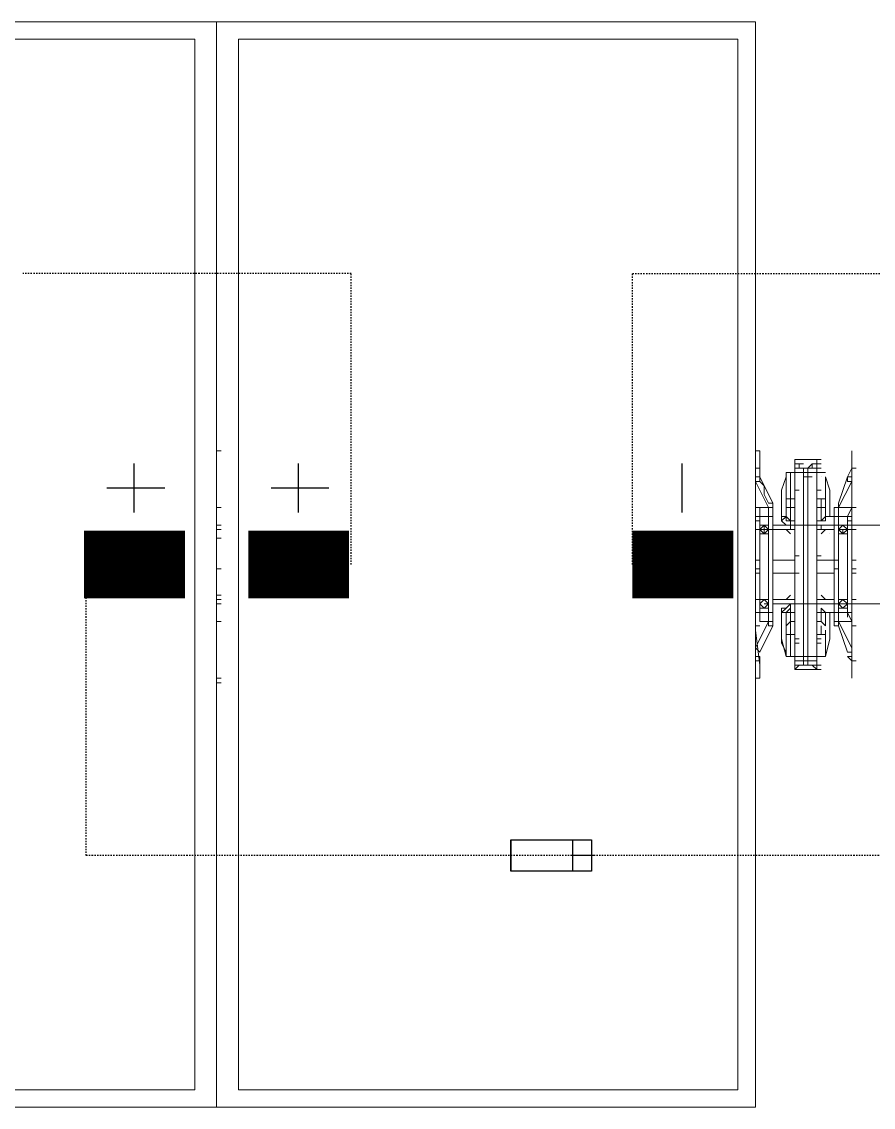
# Model space of a CAD drawing. Header units: feet. Extents: x -9903 to 12307, y -41 to 4121.
# Drawn here: x 5052.9 to 5115.9, y 1367 to 1447.3 of the extents above; entities that cross this region are included whole.
import ezdxf

# ---------------------------------------------------------------- set-up
doc = ezdxf.new("R2010")
doc.units = ezdxf.units.FT
doc.header["$MEASUREMENT"] = 0
doc.linetypes.add('HIDDEN', pattern=[0.375, 0.25, -0.125])
for name, color, linetype in [('E-HARN-COMP', 8, 'Continuous'), ('E-TRNK-CABL-NEG', 6, 'HIDDEN'), ('E-TRUNK-CABLE-POS', 6, 'HIDDEN'), ('Polarity-Text', 7, 'Continuous')]:
    doc.layers.add(name, color=color, linetype=linetype)

# ---------------------------------------------------------------- blocks, each defined once
blk = doc.blocks.new('A$C47dfd34d')
at = {"lineweight": 5}
for points in [[(4.0715, 0.41332), (2.21824, 0.41332)], [(4.0765, 0.21999), (4.0765, 0.21832), (4.0765, 0.21999), (4.07483, 0.21832), (4.07483, 0.21999), (4.07483, 0.21832), (4.0765, 0.21999), (4.0765, 0.22166), (4.07483, 0.22166), (4.0765, 0.22166), (4.0765, 0.21999), (4.07483, 0.21999), (4.0765, 0.21999), (4.07483, 0.21999), (4.0765, 0.21999), (4.07483, 0.21999), (4.0765, 0.21999), (4.07483, 0.21999), (4.0765, 0.21999), (4.07483, 0.21999), (4.0765, 0.21999), (4.07483, 0.21999), (4.0765, 0.21999), (4.07483, 0.21999), (4.0765, 0.21999), (4.07483, 0.21999), (4.0765, 0.21999), (4.07483, 0.21999), (4.0765, 0.21999), (4.07483, 0.21999), (4.0765, 0.21999), (4.0765, 0.22166), (4.07483, 0.22166), (4.07317, 0.22166), (4.07317, 0.21999), (4.07317, 0.22166), (4.07483, 0.22166), (4.0765, 0.22166), (4.0765, 0.21999), (4.07483, 0.21999), (4.07317, 0.21999), (4.07317, 0.22166), (4.07483, 0.22166), (4.07317, 0.22166), (4.07317, 0.21999), (4.07483, 0.21999), (4.07483, 0.21832), (4.0765, 0.21999), (4.0765, 0.22166), (4.0765, 0.22499), (4.07817, 0.22499), (4.07817, 0.18833), (4.0765, 0.18833), (4.07817, 0.18833), (4.07817, 0.18333), (4.0765, 0.18333), (4.0765, 0.18499), (4.07317, 0.18499), (4.07317, 0.18666), (4.07317, 0.18833), (4.0715, 0.18833), (4.0715, 0.18666), (4.0715, 0.18833), (4.07317, 0.18833), (4.0715, 0.18833), (4.0715, 0.22332), (4.0715, 0.22499), (4.0715, 0.22332), (4.07317, 0.22332), (4.07317, 0.22166), (4.07317, 0.22332), (4.07317, 0.22499), (4.0715, 0.22499), (4.0715, 0.22666), (4.0715, 0.22499), (4.07317, 0.22499), (4.07317, 0.22832), (4.0765, 0.22832), (4.07817, 0.22832), (4.07817, 0.22999), (4.07317, 0.23999), (4.07317, 0.24332), (4.07317, 0.24999), (4.0715, 0.24999), (4.07317, 0.24999), (4.07317, 0.24332), (4.07317, 0.24999), (4.0715, 0.24999), (4.07317, 0.24999), (4.07317, 0.24332), (4.07317, 0.23999), (4.0715, 0.23999), (4.07317, 0.23999), (4.07317, 0.23832), (4.0715, 0.23832), (4.0765, 0.22832), (4.0765, 0.22666), (4.0765, 0.22499), (4.07317, 0.22499), (4.07317, 0.22332), (4.07317, 0.22166), (4.07317, 0.22332), (4.0715, 0.22332)], [(4.10817, 0.24999), (4.10817, 0.24332), (4.10983, 0.24332), (4.10817, 0.24332), (4.1065, 0.23999), (4.10317, 0.22999), (4.10317, 0.22832), (4.10317, 0.22666), (4.10317, 0.22499), (4.1065, 0.22499), (4.10817, 0.22832), (4.10317, 0.22832), (4.10317, 0.22999), (4.1065, 0.23999), (4.1065, 0.23832), (4.10817, 0.23832), (4.10317, 0.22832), (4.10317, 0.22499), (4.1065, 0.22499), (4.10817, 0.22832), (4.10317, 0.22832), (4.10817, 0.23832), (4.1065, 0.23832), (4.1065, 0.23999), (4.10817, 0.23999), (4.1065, 0.23999), (4.10817, 0.24332), (4.10817, 0.24999), (4.10817, 0.16333)], [(3.86651, 0.23499), (3.86651, 0.24666), (3.86651, 0.24332)], [(4.07817, 0.21999), (4.0865, 0.21999), (4.07817, 0.21999), (4.0865, 0.21999), (4.08483, 0.21999), (4.08483, 0.22166), (4.0865, 0.22166), (4.0865, 0.19166), (4.08983, 0.19166), (4.08983, 0.22166), (4.08983, 0.23999), (4.08983, 0.24332), (4.08817, 0.24332), (4.08817, 0.24499), (4.0865, 0.24499), (4.0865, 0.24666), (4.08817, 0.24666), (4.09483, 0.24666), (4.09483, 0.24499), (4.09483, 0.24666), (4.09483, 0.24499), (4.09317, 0.24499), (4.09317, 0.24332), (4.0915, 0.24332), (4.09317, 0.24332)], [(4.08483, 0.22499), (4.08483, 0.22332), (4.0865, 0.22332), (4.08483, 0.22332), (4.08483, 0.22166), (4.08317, 0.22166), (4.0815, 0.22332), (4.0815, 0.22499), (4.0815, 0.22666), (4.0815, 0.22832), (4.0815, 0.23499), (4.08317, 0.23999), (4.08317, 0.23832), (4.08317, 0.23666), (4.08317, 0.23166), (4.08317, 0.23999), (4.0815, 0.23499), (4.0815, 0.22499), (4.0815, 0.22666), (4.0815, 0.22499), (4.0815, 0.23499), (4.08317, 0.23999), (4.08317, 0.23166), (4.08317, 0.22999), (4.08317, 0.22832), (4.08483, 0.22832), (4.08483, 0.23166), (4.0865, 0.23166), (4.08483, 0.23166), (4.08317, 0.23166), (4.08317, 0.23999), (4.08317, 0.24166), (4.08483, 0.24166), (4.08483, 0.22832), (4.0865, 0.22832), (4.08483, 0.22832), (4.08483, 0.22332), (4.08317, 0.22332), (4.08317, 0.22999), (4.08317, 0.22832), (4.08483, 0.22832), (4.08483, 0.23166), (4.08483, 0.24166), (4.0865, 0.24166), (4.0865, 0.24332), (4.08817, 0.24332), (4.0865, 0.24332), (4.0865, 0.24499), (4.0865, 0.24666), (4.08817, 0.24666), (4.0865, 0.24666), (4.08817, 0.24666), (4.0865, 0.24666), (4.0865, 0.24499), (4.0865, 0.24666), (4.0865, 0.24499), (4.0865, 0.24332), (4.0865, 0.23499), (4.0865, 0.21166), (4.0865, 0.20832), (4.0865, 0.20999), (4.0865, 0.20832), (4.0865, 0.20999), (4.0865, 0.20832), (4.0865, 0.20999), (4.08817, 0.20999), (4.0865, 0.20999), (4.08817, 0.20999), (4.0865, 0.20999), (4.0865, 0.21166), (4.0865, 0.20999), (4.08817, 0.20999), (4.0865, 0.20999), (4.0865, 0.21166), (4.0865, 0.20999), (4.0865, 0.21166), (4.0865, 0.20999), (4.0865, 0.20832), (4.0865, 0.21166), (4.0865, 0.23499), (4.0865, 0.24332), (4.0865, 0.23499)], [(4.08317, 0.24166), (4.08483, 0.24166), (4.08317, 0.24166), (4.08483, 0.24166), (4.0865, 0.24166), (4.08983, 0.24166), (4.0915, 0.24166), (4.0915, 0.24332), (4.09317, 0.24499), (4.09483, 0.24499), (4.09483, 0.24666), (4.08817, 0.24666), (4.0865, 0.24666), (4.0865, 0.24499), (4.0865, 0.23499), (4.08817, 0.23499), (4.0865, 0.23499), (4.08817, 0.23499), (4.0865, 0.23499), (4.08817, 0.23499)], [(4.08483, 0.19166), (4.0865, 0.19166), (4.08483, 0.19166), (4.0865, 0.19166), (4.08483, 0.19166), (4.0865, 0.19166), (4.0865, 0.22166), (4.08983, 0.22166), (4.08983, 0.19166), (4.0865, 0.19166), (4.08483, 0.19166), (4.0865, 0.19166), (4.08483, 0.19166), (4.0865, 0.19166), (4.0865, 0.22166), (4.08983, 0.22166), (4.08983, 0.23999), (4.0915, 0.23999), (4.09317, 0.23999), (4.0915, 0.23999), (4.08983, 0.23999), (4.0915, 0.23999), (4.09317, 0.23999), (4.0915, 0.23999), (4.08983, 0.23999), (4.08983, 0.24332), (4.08817, 0.24332), (4.08817, 0.24499), (4.0865, 0.24499), (4.0865, 0.24666), (4.08817, 0.24666), (4.09483, 0.24666), (4.09483, 0.24499), (4.0965, 0.24499), (4.09483, 0.24499), (4.09483, 0.24666), (4.0965, 0.24666)], [(4.0915, 0.24332), (4.08983, 0.24332), (4.0915, 0.24332), (4.08983, 0.24332), (4.08817, 0.24332), (4.08983, 0.24332), (4.0915, 0.24332), (4.08983, 0.24332), (4.08817, 0.24332), (4.08983, 0.24332), (4.08817, 0.24332), (4.08817, 0.24499), (4.0865, 0.24499), (4.0865, 0.24666), (4.0865, 0.24499), (4.08817, 0.24499), (4.08817, 0.24332), (4.08983, 0.24332), (4.08983, 0.24166), (4.0865, 0.24166), (4.0865, 0.22166), (4.08483, 0.22166), (4.0865, 0.22166), (4.08483, 0.22166), (4.0865, 0.22166)], [(4.08983, 0.24499), (4.08817, 0.24499), (4.0865, 0.24499), (4.08817, 0.24499), (4.08817, 0.24332), (4.08817, 0.24499), (4.0865, 0.24499), (4.0865, 0.24666), (4.09317, 0.24666)], [(4.0865, 0.24666), (4.0865, 0.24499), (4.0865, 0.24666)], [(4.0865, 0.24666), (4.0865, 0.24499), (4.08817, 0.24499), (4.08983, 0.24499), (4.08817, 0.24499), (4.0865, 0.24499), (4.08817, 0.24499), (4.08817, 0.24332), (4.08983, 0.24332), (4.0915, 0.24332), (4.08983, 0.24332), (4.08817, 0.24332), (4.08983, 0.24332), (4.08817, 0.24332), (4.08983, 0.24332), (4.0915, 0.24332), (4.0915, 0.24166), (4.0915, 0.24332), (4.09317, 0.24499), (4.09483, 0.24499), (4.09483, 0.24666), (4.09483, 0.24499), (4.09483, 0.24332), (4.09483, 0.23499), (4.09483, 0.21166), (4.09483, 0.20832), (4.1015, 0.20832), (4.10317, 0.20832), (4.1015, 0.20832), (4.1015, 0.20499)], [(4.0915, 0.24166), (4.08983, 0.24166), (4.08983, 0.24332), (4.08817, 0.24332), (4.08817, 0.24499), (4.0865, 0.24499), (4.08817, 0.24499), (4.08817, 0.24332), (4.08983, 0.24332), (4.08983, 0.24166), (4.0915, 0.24166), (4.08983, 0.24166), (4.08983, 0.22166), (4.08983, 0.19166), (4.0865, 0.19166), (4.0865, 0.22166)], [(4.0865, 0.24499), (4.0865, 0.24499)], [(4.0865, 0.24499), (4.0865, 0.24499)], [(4.10317, 0.20499), (4.1015, 0.20499), (4.1015, 0.20832), (4.09483, 0.20832), (4.09483, 0.20999), (4.0965, 0.20999), (4.09483, 0.20999), (4.0965, 0.20999), (4.09483, 0.20999), (4.09483, 0.20832), (4.09483, 0.21166), (4.09483, 0.23499), (4.09483, 0.24332), (4.09317, 0.24332), (4.09483, 0.24332), (4.09317, 0.24332), (4.09317, 0.24499), (4.09483, 0.24499), (4.09483, 0.24332), (4.09483, 0.23499), (4.09483, 0.21166), (4.09483, 0.20999), (4.09483, 0.21166), (4.09483, 0.23499), (4.0965, 0.23499), (4.09483, 0.23499), (4.09483, 0.24332), (4.09317, 0.24332), (4.09483, 0.24332), (4.09317, 0.24332), (4.0915, 0.24332), (4.09317, 0.24332), (4.0915, 0.24332), (4.09317, 0.24332), (4.0915, 0.24332), (4.08983, 0.24332), (4.0915, 0.24332), (4.08983, 0.24332), (4.0915, 0.24332), (4.09317, 0.24332), (4.0915, 0.24332), (4.09317, 0.24332), (4.0915, 0.24332), (4.09317, 0.24332), (4.0915, 0.24332), (4.09317, 0.24332), (4.0915, 0.24332), (4.09317, 0.24332), (4.0915, 0.24332), (4.08983, 0.24332), (4.0915, 0.24332), (4.08983, 0.24332), (4.0915, 0.24332), (4.08983, 0.24332), (4.08817, 0.24332), (4.08983, 0.24332), (4.08817, 0.24332), (4.08983, 0.24332), (4.08983, 0.19166), (4.0865, 0.19166), (4.0865, 0.17166), (4.08983, 0.17166), (4.0915, 0.17166), (4.0915, 0.19166), (4.08983, 0.19166), (4.08983, 0.17166), (4.08983, 0.19166), (4.08983, 0.17166), (4.0865, 0.17166), (4.0865, 0.19166), (4.0865, 0.17166), (4.08983, 0.17166), (4.08983, 0.19166), (4.0915, 0.19166), (4.08983, 0.19166)], [(4.0865, 0.24499), (4.0865, 0.24499)], [(4.0865, 0.24499), (4.0865, 0.24499)], [(4.0865, 0.24499), (4.0865, 0.24499)], [(4.0865, 0.24332), (4.0865, 0.24499)], [(4.0865, 0.24499), (4.0865, 0.24499)], [(4.09483, 0.24499), (4.09483, 0.24499)], [(4.09483, 0.24499), (4.09483, 0.24499)], [(4.09483, 0.24499), (4.09483, 0.24499)], [(4.09483, 0.24499), (4.09483, 0.24499)], [(4.0715, 0.24332), (4.07317, 0.24332), (4.0715, 0.24332)], [(4.0715, 0.24332), (4.07317, 0.24332), (4.0715, 0.24332)], [(4.08317, 0.23999), (4.0815, 0.23499), (4.0815, 0.22499), (4.08317, 0.22499), (4.08317, 0.22999), (4.08317, 0.22332), (4.08483, 0.22332), (4.08483, 0.22832), (4.08483, 0.23166), (4.0865, 0.23166), (4.08317, 0.23166), (4.08317, 0.22999), (4.08317, 0.22332), (4.08483, 0.22332), (4.08483, 0.22832), (4.0865, 0.22832), (4.08483, 0.22832), (4.08317, 0.22832), (4.08317, 0.22999), (4.08317, 0.23166), (4.08483, 0.23166), (4.08483, 0.24166), (4.0865, 0.24166), (4.0865, 0.24332), (4.08817, 0.24332), (4.0865, 0.24332), (4.0865, 0.23499), (4.0865, 0.21166), (4.0865, 0.20832), (4.07817, 0.20832), (4.07817, 0.20499), (4.07817, 0.20832), (4.0865, 0.20832), (4.0865, 0.21166), (4.0865, 0.23499), (4.0865, 0.21166), (4.0865, 0.23499), (4.0865, 0.24332), (4.0865, 0.23499), (4.0865, 0.24332), (4.0865, 0.24166), (4.08483, 0.24166), (4.08483, 0.23166), (4.08317, 0.23166), (4.08317, 0.22999), (4.08317, 0.22832), (4.08483, 0.22832), (4.08483, 0.22332), (4.0865, 0.22332), (4.08483, 0.22332), (4.08317, 0.22499), (4.08483, 0.22332), (4.08317, 0.22499), (4.0815, 0.22499), (4.08317, 0.22499), (4.08483, 0.22332), (4.08317, 0.22499), (4.08483, 0.22332), (4.08483, 0.22499), (4.08483, 0.22332), (4.08317, 0.22499), (4.08483, 0.22332), (4.08317, 0.22499), (4.0815, 0.22332), (4.08317, 0.22166), (4.0865, 0.22166), (4.08483, 0.22166), (4.08483, 0.21999), (4.0865, 0.21999), (4.07817, 0.21999), (4.08317, 0.21999), (4.08483, 0.21832), (4.08317, 0.21999), (4.07817, 0.21999), (4.0765, 0.21999), (4.07483, 0.21999), (4.0765, 0.21999), (4.07483, 0.21999), (4.0765, 0.21999), (4.07483, 0.21999), (4.0765, 0.21999), (4.07483, 0.21999), (4.0765, 0.21999), (4.07483, 0.21999), (4.07317, 0.21999), (4.0715, 0.21999), (4.07317, 0.21999), (4.07317, 0.21832), (4.07483, 0.21832), (4.0765, 0.21832), (4.0765, 0.19333), (4.07483, 0.19333), (4.07317, 0.19333), (4.07317, 0.19166), (4.07483, 0.18999), (4.07317, 0.18999), (4.07317, 0.19166), (4.07317, 0.19333), (4.07483, 0.19333), (4.0765, 0.19333), (4.0765, 0.19166), (4.0765, 0.18999), (4.07483, 0.18999), (4.0765, 0.18999), (4.0765, 0.19166), (4.0765, 0.18999), (4.0765, 0.19166), (4.0765, 0.19333), (4.0765, 0.21832), (4.0765, 0.19333), (4.0765, 0.19166), (4.0765, 0.18999), (4.07483, 0.18999), (4.0765, 0.18999), (4.07483, 0.18999), (4.07317, 0.19166), (4.07317, 0.19333), (4.07483, 0.19333), (4.07317, 0.19333), (4.07483, 0.19333), (4.0765, 0.19333), (4.07483, 0.19333), (4.07317, 0.19333), (4.07317, 0.19166), (4.07317, 0.19333), (4.07317, 0.21832), (4.07317, 0.19333), (4.0715, 0.19333), (4.07317, 0.19333), (4.07317, 0.21832), (4.07317, 0.21999), (4.07317, 0.22166), (4.07483, 0.22166), (4.07317, 0.22166), (4.07317, 0.21999), (4.07317, 0.22166), (4.07483, 0.22166), (4.0765, 0.22166), (4.0765, 0.21999), (4.0765, 0.21832), (4.0765, 0.19333), (4.0765, 0.19166), (4.07483, 0.19166), (4.0765, 0.19166), (4.07483, 0.19166), (4.0765, 0.19166), (4.07483, 0.19166), (4.0765, 0.19166), (4.07483, 0.19166), (4.0765, 0.19166), (4.07483, 0.19166), (4.0765, 0.19166), (4.07483, 0.19166), (4.0765, 0.19166), (4.07483, 0.19166), (4.0765, 0.19166), (4.07483, 0.19166), (4.0765, 0.19166), (4.07483, 0.19166), (4.0765, 0.19166), (4.07483, 0.19166), (4.0765, 0.19166), (4.07483, 0.19166), (4.0765, 0.19166), (4.07483, 0.19166), (4.0765, 0.19166), (4.07483, 0.19166), (4.0765, 0.19166), (4.07483, 0.19166), (4.0765, 0.19166), (4.07483, 0.19166), (4.0765, 0.19166), (4.07483, 0.19166), (4.0765, 0.19166), (4.0765, 0.19333), (4.0765, 0.19166), (4.0765, 0.18999), (4.0765, 0.18833), (4.07817, 0.18833), (4.07817, 0.18333), (4.07817, 0.18499), (4.0765, 0.18499), (4.07317, 0.18499), (4.07317, 0.18833), (4.0765, 0.18833), (4.0765, 0.18499), (4.07317, 0.18499), (4.07317, 0.18833), (4.0715, 0.18833), (4.0715, 0.18666), (4.0715, 0.18833), (4.0715, 0.18666), (4.0715, 0.18833), (4.07317, 0.18833), (4.0715, 0.18833), (4.0715, 0.22332)], [(4.0715, 0.24332), (4.07317, 0.24332), (4.0715, 0.24332)], [(4.0715, 0.24332), (4.07317, 0.24332), (4.0715, 0.24332)], [(4.07317, 0.23999), (4.07317, 0.23999)], [(4.07317, 0.23999), (4.07317, 0.23999)], [(4.07317, 0.23999), (4.07317, 0.23999)], [(4.08817, 0.16833), (4.08983, 0.16833), (4.08817, 0.16833), (4.08983, 0.16833), (4.08817, 0.16833), (4.08983, 0.16833), (4.08817, 0.16833), (4.0865, 0.16833), (4.0865, 0.16999), (4.0865, 0.16833), (4.0865, 0.16999), (4.0865, 0.16833), (4.08817, 0.16833), (4.08983, 0.16833), (4.08817, 0.16833), (4.0865, 0.16833), (4.0865, 0.16999), (4.0865, 0.16833), (4.0865, 0.16666), (4.08817, 0.16833), (4.08983, 0.16833), (4.08983, 0.17166), (4.0915, 0.17166), (4.0915, 0.16833), (4.08983, 0.16833), (4.08817, 0.16833), (4.08983, 0.16833), (4.08817, 0.16833), (4.0865, 0.16666), (4.08817, 0.16833), (4.08983, 0.16833), (4.08817, 0.16833), (4.08983, 0.16833), (4.08817, 0.16833), (4.0865, 0.16833), (4.0865, 0.16999), (4.0865, 0.16833), (4.0865, 0.16666), (4.08817, 0.16833), (4.08983, 0.16833), (4.08983, 0.17166), (4.08983, 0.16999), (4.0915, 0.16999), (4.09317, 0.16999), (4.0915, 0.16999), (4.08983, 0.16999), (4.0915, 0.16999), (4.08983, 0.16999), (4.08817, 0.16999), (4.08983, 0.16999), (4.0915, 0.16999), (4.08983, 0.16999), (4.0915, 0.16999), (4.09317, 0.16999), (4.0915, 0.16999), (4.09317, 0.16999), (4.0915, 0.16999), (4.08983, 0.16999), (4.08983, 0.17166), (4.0915, 0.17166), (4.0915, 0.19166), (4.08983, 0.19166), (4.08983, 0.22166), (4.0915, 0.22166), (4.08983, 0.22166), (4.08983, 0.23999), (4.08983, 0.24332), (4.08817, 0.24332), (4.0865, 0.24332), (4.08817, 0.24332), (4.08983, 0.24332), (4.08983, 0.23999), (4.08983, 0.22166), (4.0915, 0.22166), (4.08983, 0.22166)], [(4.0865, 0.24332), (4.0865, 0.22166)], [(4.0865, 0.24332), (4.08817, 0.24332)], [(4.0865, 0.24332), (4.08817, 0.24332)], [(4.08817, 0.24332), (4.08983, 0.24332)], [(4.08817, 0.24332), (4.08983, 0.24332)], [(4.09483, 0.21999), (4.1015, 0.21999), (4.09483, 0.21999), (4.0965, 0.21999), (4.0965, 0.22166), (4.09483, 0.22166), (4.0965, 0.22166), (4.09817, 0.22166), (4.0965, 0.22166), (4.09483, 0.22166), (4.09483, 0.19166), (4.0915, 0.19166), (4.08983, 0.19166), (4.08983, 0.22166), (4.0915, 0.22166), (4.0915, 0.24166), (4.09483, 0.24166), (4.09483, 0.22166), (4.0915, 0.22166), (4.0915, 0.19166), (4.08983, 0.19166), (4.08983, 0.17166), (4.08983, 0.16999), (4.0915, 0.16999), (4.09317, 0.16999), (4.0915, 0.16999), (4.08983, 0.16999), (4.0915, 0.16999), (4.09317, 0.16999), (4.0915, 0.16999), (4.08983, 0.16999), (4.08983, 0.17166), (4.0915, 0.17166), (4.09317, 0.17166), (4.0915, 0.17166), (4.09317, 0.17166), (4.0915, 0.17166)], [(4.09483, 0.24166), (4.09817, 0.24166), (4.09483, 0.24166), (4.09483, 0.24332), (4.0965, 0.24332), (4.09483, 0.24332), (4.0965, 0.24332), (4.09483, 0.24332), (4.0965, 0.24332), (4.09483, 0.24332), (4.09483, 0.24166), (4.09483, 0.23166), (4.09817, 0.23166), (4.09817, 0.23999), (4.09983, 0.23499), (4.09983, 0.22499)], [(4.1015, 0.22499), (4.09983, 0.22499), (4.09983, 0.23499), (4.09817, 0.23999), (4.09817, 0.23166), (4.09483, 0.23166), (4.09483, 0.24166), (4.0965, 0.24166)], [(4.0965, 0.23999), (4.0965, 0.23999)], [(4.0965, 0.23999), (4.0965, 0.23999)], [(4.10817, 0.24332), (4.10817, 0.24332)], [(4.10817, 0.23999), (4.10817, 0.23999)], [(4.10817, 0.23999), (4.10817, 0.23999)], [(4.0815, 0.22499), (4.0815, 0.23499), (4.0815, 0.22499), (4.0815, 0.22666)], [(4.08317, 0.23499), (4.08317, 0.23499)], [(4.08317, 0.23499), (4.08317, 0.23499)], [(4.08317, 0.23499), (4.08317, 0.23499)], [(4.0865, 0.23499), (4.0865, 0.20999), (4.0865, 0.23499)], [(4.09483, 0.23166), (4.0965, 0.23166)], [(4.09483, 0.23166), (4.0965, 0.23166)], [(4.09817, 0.23499), (4.09817, 0.23499)], [(4.09817, 0.23499), (4.09817, 0.23499)], [(3.86651, 0.22832), (3.86818, 0.22832)], [(4.09817, 0.22999), (4.09817, 0.22499)], [(4.09817, 0.22999), (4.09817, 0.22499)], [(4.1015, 0.18833), (4.1015, 0.22499), (4.10317, 0.22499), (4.1015, 0.22499), (4.1015, 0.22832), (4.1015, 0.22499), (4.10317, 0.22499), (4.1015, 0.22499), (4.1015, 0.18833), (4.10317, 0.18833), (4.10317, 0.18999), (4.10317, 0.19166), (4.10317, 0.18999), (4.10317, 0.18833), (4.1015, 0.18833), (4.1015, 0.18333), (4.10317, 0.18333), (4.1015, 0.18333), (4.1015, 0.18499), (4.10317, 0.18499), (4.10817, 0.17499), (4.10817, 0.17333), (4.1065, 0.17333), (4.10317, 0.18333), (4.10317, 0.18499), (4.10317, 0.18833), (4.1065, 0.18833), (4.10817, 0.18833), (4.10817, 0.22332), (4.1065, 0.22332), (4.10817, 0.22332), (4.10817, 0.22499), (4.10817, 0.22332), (4.10817, 0.18833), (4.1065, 0.18833), (4.1065, 0.18999), (4.1065, 0.18833), (4.1065, 0.18666), (4.1065, 0.18833), (4.10817, 0.18499), (4.10317, 0.18499), (4.1015, 0.18499), (4.1015, 0.18333), (4.1015, 0.18833), (4.10317, 0.18833), (4.1015, 0.18833), (4.09983, 0.18833), (4.09983, 0.17833), (4.09983, 0.18833)], [(4.07317, 0.18833), (4.07317, 0.18999), (4.07317, 0.18833), (4.0765, 0.18833), (4.0765, 0.18499), (4.0715, 0.17499), (4.07317, 0.17333), (4.07817, 0.18333), (4.0765, 0.18333), (4.0765, 0.18499), (4.07317, 0.18499), (4.07317, 0.18833), (4.0765, 0.18833), (4.0765, 0.18499), (4.07817, 0.18499), (4.07817, 0.18333), (4.07817, 0.18833), (4.0765, 0.18833), (4.07817, 0.18833), (4.07817, 0.22499), (4.0765, 0.22499), (4.0765, 0.22166), (4.0765, 0.22499), (4.07817, 0.22499), (4.07817, 0.18833), (4.0765, 0.18833), (4.0765, 0.18999), (4.07483, 0.18999)], [(4.0765, 0.22499), (4.0765, 0.22499)], [(4.0765, 0.22499), (4.0765, 0.22499)], [(4.0765, 0.22499), (4.0765, 0.22499)], [(4.07817, 0.22499), (4.07817, 0.22499)], [(4.07817, 0.22499), (4.07817, 0.22499)], [(4.07817, 0.22499), (4.07817, 0.22499)], [(4.0965, 0.22332), (4.09817, 0.22332), (4.09817, 0.22499)], [(4.0965, 0.22332), (4.09817, 0.22332), (4.09817, 0.22499)], [(4.0965, 0.22332), (4.09817, 0.22499)], [(4.0965, 0.22332), (4.09817, 0.22499)], [(4.1015, 0.22499), (4.1015, 0.22499)], [(4.1015, 0.22499), (4.1015, 0.22499)], [(4.10317, 0.22499), (4.10317, 0.22499)], [(3.86651, 0.22166), (3.86818, 0.22166)], [(3.86651, 0.21999), (3.86818, 0.21999)], [(4.07317, 0.22166), (4.07317, 0.22166)], [(4.07317, 0.22166), (4.07317, 0.22166)], [(4.07317, 0.22166), (4.07317, 0.22166)], [(4.07317, 0.22166), (4.07317, 0.22166)], [(4.07317, 0.21999), (4.07317, 0.21999)], [(4.07317, 0.21999), (4.07317, 0.21999)], [(4.07317, 0.21999), (4.07317, 0.21999)], [(4.07317, 0.21999), (4.07317, 0.21999)], [(4.07483, 0.22166), (4.07483, 0.22166)], [(4.07483, 0.22166), (4.07483, 0.22166)], [(4.07483, 0.22166), (4.07483, 0.22166)], [(4.07483, 0.22166), (4.0765, 0.22166)], [(4.07483, 0.22166), (4.07483, 0.22166)], [(4.0765, 0.22166), (4.07483, 0.22166)], [(4.07483, 0.22166), (4.07483, 0.22166)], [(4.0765, 0.22166), (4.0765, 0.22166)], [(4.0765, 0.22166), (4.0765, 0.22166)], [(4.0765, 0.22166), (4.0765, 0.22166)], [(4.0765, 0.22166), (4.0765, 0.22166)], [(4.0765, 0.21999), (4.0765, 0.21999)], [(4.0765, 0.21999), (4.0765, 0.21999)], [(4.0765, 0.21999), (4.0765, 0.21999)], [(4.0765, 0.21999), (4.0765, 0.21999)], [(4.07817, 0.22166), (4.0865, 0.22166)], [(4.0865, 0.22166), (4.07817, 0.22166)], [(4.0865, 0.17666), (4.0865, 0.20166), (4.0865, 0.20333), (4.08817, 0.20333), (4.0865, 0.20333), (4.08817, 0.20333), (4.0865, 0.20333), (4.08817, 0.20333), (4.0865, 0.20333), (4.08817, 0.20333), (4.0865, 0.20333), (4.08817, 0.20333), (4.0865, 0.20333), (4.08817, 0.20333), (4.0865, 0.20333), (4.0865, 0.20166), (4.0865, 0.20333), (4.07817, 0.20333), (4.0865, 0.20333), (4.07817, 0.20333), (4.0865, 0.20333), (4.08817, 0.20333), (4.0865, 0.20333), (4.08817, 0.20333), (4.0865, 0.20333), (4.08817, 0.20333), (4.0865, 0.20333), (4.08817, 0.20333), (4.0865, 0.20333), (4.08817, 0.20333), (4.0865, 0.20333), (4.08817, 0.20333), (4.0865, 0.20333), (4.0865, 0.20166), (4.0865, 0.19999), (4.0865, 0.20166), (4.0865, 0.19999), (4.0865, 0.17833), (4.08817, 0.17833), (4.0865, 0.17833), (4.0865, 0.19999), (4.0865, 0.17833), (4.0865, 0.17666), (4.0865, 0.17999), (4.0865, 0.19499), (4.0865, 0.19833), (4.0865, 0.19999), (4.0865, 0.20166), (4.0865, 0.19999), (4.0865, 0.20333), (4.0865, 0.16666), (4.08817, 0.16833), (4.08983, 0.16833), (4.08983, 0.22166), (4.0915, 0.22166), (4.0915, 0.19166), (4.09483, 0.19166), (4.0965, 0.19166), (4.09483, 0.19166), (4.0965, 0.19166), (4.09817, 0.19166), (4.1015, 0.19166)], [(4.12817, 0.19166), (4.09483, 0.19166), (4.09483, 0.17166), (4.0915, 0.17166), (4.0915, 0.19166), (4.09483, 0.19166), (4.09483, 0.22166), (4.12817, 0.22166)], [(4.1015, 0.21999), (4.09817, 0.21999), (4.0965, 0.21832)], [(4.09983, 0.22166), (4.09983, 0.22166)], [(4.10483, 0.22166), (4.10317, 0.22166), (4.10317, 0.21999)], [(4.10817, 0.21999), (4.1065, 0.21999), (4.1065, 0.22166), (4.10483, 0.22166), (4.10317, 0.22166), (4.10317, 0.21999)], [(4.10483, 0.21999), (4.1065, 0.21999), (4.1065, 0.22166), (4.10483, 0.22166), (4.10317, 0.22166), (4.10317, 0.21999)], [(4.10317, 0.22166), (4.10317, 0.22166)], [(4.10317, 0.22166), (4.10317, 0.22166)], [(4.10483, 0.21999), (4.10483, 0.21832), (4.10317, 0.21999)], [(4.10317, 0.21999), (4.10317, 0.21832)], [(4.10317, 0.21999), (4.10317, 0.21999)], [(4.10317, 0.21999), (4.10483, 0.21999)], [(4.10483, 0.21999), (4.10483, 0.21832), (4.10317, 0.21999)], [(4.10317, 0.21999), (4.10317, 0.21999)], [(4.10483, 0.22166), (4.1065, 0.22166), (4.1065, 0.21999)], [(4.10483, 0.22166), (4.10483, 0.22166)], [(4.10483, 0.22166), (4.10483, 0.22166)], [(4.10483, 0.21999), (4.1065, 0.21999)], [(4.10483, 0.21999), (4.1065, 0.21999)], [(4.10483, 0.21999), (4.1065, 0.21999)], [(4.10483, 0.21999), (4.1065, 0.21999)], [(4.10483, 0.21999), (4.1065, 0.21999)], [(4.10483, 0.21999), (4.1065, 0.21999)], [(4.10483, 0.21999), (4.1065, 0.21999)], [(4.10483, 0.21999), (4.1065, 0.21999)], [(4.10483, 0.21999), (4.1065, 0.21999)], [(4.10483, 0.21999), (4.1065, 0.21999)], [(4.10483, 0.21999), (4.1065, 0.21999)], [(4.10483, 0.21999), (4.1065, 0.21999)], [(4.10483, 0.21999), (4.1065, 0.21999)], [(4.10483, 0.21999), (4.1065, 0.21999)], [(4.10483, 0.21999), (4.1065, 0.21999)], [(4.1065, 0.22166), (4.1065, 0.22166)], [(4.1065, 0.22166), (4.1065, 0.22166)], [(4.1065, 0.21999), (4.1065, 0.21999)], [(4.1065, 0.21832), (4.1065, 0.21999)], [(4.1065, 0.21999), (4.1065, 0.21999)], [(3.86651, 0.21832), (3.86651, 0.21666), (3.86818, 0.21666)], [(4.07317, 0.21832), (4.07317, 0.21832)], [(4.07317, 0.21832), (4.07317, 0.21832)], [(4.07317, 0.21832), (4.07317, 0.21832)], [(4.07317, 0.21832), (4.07317, 0.21832)], [(4.07483, 0.21832), (4.07483, 0.21832)], [(4.07483, 0.21832), (4.07483, 0.21832)], [(4.07483, 0.21832), (4.07483, 0.21832)], [(4.07483, 0.21832), (4.07483, 0.21832)], [(4.0765, 0.21832), (4.0765, 0.21832)], [(4.0765, 0.21832), (4.0765, 0.21832)], [(4.0765, 0.21832), (4.0765, 0.21832)], [(4.0765, 0.21832), (4.0765, 0.21832)], [(4.09983, 0.21832), (4.09983, 0.21832)], [(4.10317, 0.21832), (4.10483, 0.21832)], [(4.10317, 0.21832), (4.10317, 0.21832)], [(4.10317, 0.21832), (4.10317, 0.21832)], [(4.10483, 0.21832), (4.1065, 0.21832)], [(4.10483, 0.21832), (4.10483, 0.21832)], [(4.10483, 0.21832), (4.10483, 0.21832)], [(4.1065, 0.21832), (4.1065, 0.21832)], [(4.1065, 0.21832), (4.1065, 0.21832)], [(3.86651, 0.20666), (3.86651, 0.20832)], [(4.0715, 0.20832), (4.07317, 0.20832)], [(4.0715, 0.20832), (4.07317, 0.20832)], [(4.0715, 0.20832), (4.07317, 0.20832)], [(4.0715, 0.20832), (4.07317, 0.20832)], [(4.0865, 0.20999), (4.08817, 0.20999)], [(4.0865, 0.20999), (4.08817, 0.20999)], [(4.0865, 0.20832), (4.0865, 0.20999)], [(4.0865, 0.20832), (4.0865, 0.20999)], [(4.0865, 0.20999), (4.08817, 0.20999)], [(4.09483, 0.20999), (4.0965, 0.20999)], [(4.09483, 0.20999), (4.0965, 0.20999)], [(3.86651, 0.20499), (3.86818, 0.20499)], [(4.0865, 0.20333), (4.0865, 0.19999)], [(4.0865, 0.20333), (4.0865, 0.19999)], [(4.0865, 0.20333), (4.0865, 0.19999)], [(4.0865, 0.20333), (4.0865, 0.19999)], [(4.09483, 0.20333), (4.09483, 0.19999), (4.09483, 0.17833), (4.0965, 0.17833), (4.09483, 0.17833), (4.09483, 0.19999), (4.09483, 0.20333), (4.09483, 0.19999), (4.09483, 0.20166), (4.09483, 0.19999), (4.09483, 0.20333), (4.1015, 0.20333), (4.09483, 0.20333), (4.0965, 0.20333), (4.09483, 0.20333), (4.0965, 0.20333), (4.09483, 0.20333), (4.0965, 0.20333), (4.09483, 0.20333), (4.0965, 0.20333), (4.09483, 0.20333), (4.0965, 0.20333), (4.09483, 0.20333), (4.0965, 0.20333), (4.09483, 0.20333), (4.0965, 0.20333), (4.09483, 0.20333), (4.09483, 0.17666), (4.0965, 0.17666), (4.09483, 0.17666), (4.09483, 0.20333), (4.0965, 0.20333)], [(3.86651, 0.19499), (3.86818, 0.19499)], [(4.0965, 0.19499), (4.09817, 0.19333)], [(3.86651, 0.19333), (3.86818, 0.19333)], [(3.86651, 0.19166), (3.86818, 0.19166)], [(4.07317, 0.19333), (4.07317, 0.19333)], [(4.07317, 0.18666), (4.07317, 0.18833), (4.07317, 0.18999), (4.07483, 0.18999), (4.07317, 0.19166), (4.07317, 0.19333), (4.07483, 0.19333), (4.0765, 0.19333), (4.07483, 0.19333)], [(4.07317, 0.19333), (4.07317, 0.19333)], [(4.07317, 0.19333), (4.07317, 0.19333)], [(4.07317, 0.19333), (4.07317, 0.19333)], [(4.07317, 0.19166), (4.07317, 0.19166)], [(4.07317, 0.19166), (4.07317, 0.19166)], [(4.07317, 0.19166), (4.07317, 0.19166)], [(4.07317, 0.19166), (4.07317, 0.19166)], [(4.07483, 0.19333), (4.07483, 0.19333)], [(4.07483, 0.19333), (4.07483, 0.19333)], [(4.07483, 0.19333), (4.07483, 0.19333)], [(4.07483, 0.19333), (4.07483, 0.19333)], [(4.07483, 0.19333), (4.07483, 0.19333)], [(4.0765, 0.19333), (4.0765, 0.19333)], [(4.0765, 0.19333), (4.0765, 0.19333)], [(4.0765, 0.19333), (4.0765, 0.19333)], [(4.0765, 0.19333), (4.0765, 0.19333)], [(4.0765, 0.19166), (4.0765, 0.19166)], [(4.0765, 0.19166), (4.0765, 0.19166)], [(4.0765, 0.19166), (4.0765, 0.19166)], [(4.0765, 0.19166), (4.0765, 0.19166)], [(4.08983, 0.16833), (4.08983, 0.17166), (4.08983, 0.19166), (4.08983, 0.17166), (4.0865, 0.17166), (4.0865, 0.19166), (4.07817, 0.19166), (4.08317, 0.19166), (4.07817, 0.19166), (4.0865, 0.19166), (4.08483, 0.19166), (4.08317, 0.18999), (4.0815, 0.18833), (4.08317, 0.18833), (4.08317, 0.18333)], [(4.08817, 0.16999), (4.0865, 0.16999), (4.08817, 0.16999), (4.08983, 0.16999), (4.08817, 0.16999), (4.08983, 0.16999), (4.08817, 0.16999), (4.0865, 0.16999), (4.0865, 0.17166), (4.08483, 0.17166), (4.08317, 0.17166), (4.08317, 0.17333), (4.0815, 0.17666), (4.0815, 0.17833), (4.0815, 0.17999), (4.0815, 0.18666), (4.0815, 0.18833), (4.0815, 0.18999), (4.08317, 0.18999), (4.08483, 0.19166), (4.08483, 0.18999), (4.08483, 0.18833), (4.0865, 0.18833), (4.08483, 0.18833), (4.08483, 0.18999), (4.08317, 0.18833), (4.08483, 0.18999), (4.08317, 0.18833)], [(4.0865, 0.19166), (4.08483, 0.19166), (4.0865, 0.19166)], [(4.0915, 0.16833), (4.09317, 0.16833), (4.0915, 0.16833), (4.09317, 0.16833), (4.0915, 0.16833), (4.09317, 0.16833), (4.09483, 0.16666), (4.09317, 0.16833), (4.09483, 0.16666), (4.0965, 0.16666), (4.09483, 0.16666), (4.09483, 0.16833), (4.09483, 0.17833), (4.09483, 0.16833), (4.09483, 0.17833), (4.09483, 0.16833), (4.0965, 0.16833), (4.09483, 0.16833), (4.09317, 0.16833), (4.0915, 0.16833), (4.09317, 0.16833), (4.0915, 0.16833), (4.08983, 0.16833), (4.0915, 0.16833), (4.08983, 0.16833), (4.0915, 0.16833), (4.0915, 0.17166), (4.09483, 0.17166), (4.09483, 0.19166), (4.0965, 0.19166), (4.09817, 0.19166), (4.0965, 0.19166)], [(4.10317, 0.19333), (4.10317, 0.19333)], [(4.10317, 0.19333), (4.10317, 0.19333)], [(4.10317, 0.19166), (4.10317, 0.19166)], [(4.10317, 0.19166), (4.10317, 0.19166)], [(4.10483, 0.19333), (4.10483, 0.19333)], [(4.10483, 0.19333), (4.10483, 0.19333)], [(4.1065, 0.19333), (4.1065, 0.19333)], [(4.1065, 0.19333), (4.1065, 0.19333)], [(4.1065, 0.19166), (4.1065, 0.19166)], [(4.1065, 0.19166), (4.1065, 0.19166)], [(4.0715, 0.18666), (4.0715, 0.18833)], [(4.07317, 0.18999), (4.07317, 0.18999)], [(4.07317, 0.18999), (4.07317, 0.18999)], [(4.07317, 0.18999), (4.07317, 0.18999)], [(4.07317, 0.18999), (4.07317, 0.18999)], [(4.07483, 0.18999), (4.07483, 0.18999)], [(4.07483, 0.18999), (4.07483, 0.18999)], [(4.07483, 0.18999), (4.07483, 0.18999)], [(4.07483, 0.18999), (4.07483, 0.18999)], [(4.0765, 0.18999), (4.0765, 0.18999)], [(4.0765, 0.18999), (4.0765, 0.18999)], [(4.0765, 0.18999), (4.0765, 0.18999)], [(4.0765, 0.18999), (4.0765, 0.18999)], [(4.0765, 0.18833), (4.0765, 0.18833)], [(4.0765, 0.18833), (4.0765, 0.18833)], [(4.0765, 0.18833), (4.0765, 0.18833)], [(4.07817, 0.18833), (4.07817, 0.18833)], [(4.07817, 0.18833), (4.07817, 0.18833)], [(4.07817, 0.18833), (4.07817, 0.18833)], [(4.0815, 0.18833), (4.0815, 0.17833), (4.0815, 0.18833), (4.08317, 0.18833), (4.08483, 0.18999), (4.08317, 0.18833), (4.08483, 0.18999), (4.08317, 0.18833), (4.08483, 0.18999), (4.08483, 0.18833), (4.08483, 0.18999), (4.08317, 0.18833), (4.08483, 0.18999)], [(4.0815, 0.18666), (4.0815, 0.18833), (4.0815, 0.17833), (4.0815, 0.18833), (4.0815, 0.18666), (4.0815, 0.18833), (4.0815, 0.17833), (4.0815, 0.18833), (4.0815, 0.17833), (4.08317, 0.17166), (4.08317, 0.17999), (4.08317, 0.18166), (4.08317, 0.17999), (4.08483, 0.17999), (4.08483, 0.18333)], [(4.0865, 0.18499), (4.08483, 0.18499), (4.08483, 0.18833), (4.08317, 0.18833), (4.08317, 0.18666)], [(4.08317, 0.18333), (4.08317, 0.18666)], [(4.08317, 0.18333), (4.08317, 0.18666)], [(4.08483, 0.18833), (4.08483, 0.18499)], [(4.08483, 0.18833), (4.08483, 0.18499)], [(4.1015, 0.18833), (4.1015, 0.18833)], [(4.1015, 0.18833), (4.1015, 0.18833)], [(4.10317, 0.18999), (4.10317, 0.18999)], [(4.10317, 0.18999), (4.10317, 0.18999)], [(4.10317, 0.18833), (4.10317, 0.18833)], [(4.10317, 0.18833), (4.10317, 0.18833)], [(4.10483, 0.18999), (4.10483, 0.18999)], [(4.10483, 0.18999), (4.10483, 0.18999)], [(4.1065, 0.18999), (4.1065, 0.18999)], [(4.1065, 0.18999), (4.1065, 0.18999)], [(3.86651, 0.18499), (3.86818, 0.18499)], [(4.08483, 0.18499), (4.08317, 0.18333)], [(4.0865, 0.16999), (4.0865, 0.17166), (4.0865, 0.16999), (4.0865, 0.17166), (4.08483, 0.17166), (4.0865, 0.17166), (4.08483, 0.17166), (4.08483, 0.18499), (4.08317, 0.18333), (4.08317, 0.18166), (4.08317, 0.17999), (4.08483, 0.17999), (4.0865, 0.17999), (4.08483, 0.17999), (4.08483, 0.17166), (4.08317, 0.17166), (4.08317, 0.17999), (4.08317, 0.18166)], [(4.08483, 0.18499), (4.08317, 0.18333)], [(4.08483, 0.18499), (4.0865, 0.18499)], [(3.86651, 0.16999), (3.86651, 0.16666), (3.86651, 0.17833)], [(4.0715, 0.18166), (4.07317, 0.16833)], [(4.08317, 0.17833), (4.08317, 0.17833)], [(4.08317, 0.17833), (4.08317, 0.17833)], [(4.08317, 0.17833), (4.08317, 0.17833)], [(4.0865, 0.16833), (4.0865, 0.17833), (4.0865, 0.16833), (4.08817, 0.16833), (4.0865, 0.16666), (4.08817, 0.16666), (4.0865, 0.16666), (4.0865, 0.16833), (4.08817, 0.16833), (4.0865, 0.16666), (4.08817, 0.16666), (4.0865, 0.16666), (4.08817, 0.16666), (4.0865, 0.16666), (4.08817, 0.16833), (4.0865, 0.16833), (4.0865, 0.17833), (4.0865, 0.16833), (4.0865, 0.17833), (4.0865, 0.16833), (4.0865, 0.17833), (4.08817, 0.17833)], [(4.09817, 0.17833), (4.09817, 0.17833)], [(4.09817, 0.17833), (4.09817, 0.17833)], [(4.07317, 0.17166), (4.0715, 0.17166), (4.0715, 0.17333)], [(4.07317, 0.17166), (4.0715, 0.17166), (4.0715, 0.17333)], [(4.0715, 0.16999), (4.07317, 0.16999), (4.0715, 0.16999)], [(4.0715, 0.16999), (4.07317, 0.16999), (4.0715, 0.16999)], [(4.0715, 0.16999), (4.07317, 0.16999), (4.0715, 0.16999)], [(4.07317, 0.17333), (4.07317, 0.17333)], [(4.07317, 0.17333), (4.07317, 0.17333)], [(4.07317, 0.17333), (4.07317, 0.17333)], [(4.07317, 0.17333), (4.07317, 0.17333)], [(4.07317, 0.16999), (4.07317, 0.16999)], [(4.07317, 0.16999), (4.07317, 0.16999)], [(4.07317, 0.16999), (4.07317, 0.16999)], [(4.07317, 0.16666), (4.07317, 0.16833), (4.07317, 0.16999)], [(4.08317, 0.17166), (4.08317, 0.17166)], [(4.08317, 0.17166), (4.08317, 0.17166)], [(4.09483, 0.17166), (4.09483, 0.16999), (4.09317, 0.16999), (4.09483, 0.16999), (4.09483, 0.16833), (4.0965, 0.16833), (4.09483, 0.16833), (4.09317, 0.16833), (4.09483, 0.16666), (4.08817, 0.16666), (4.08983, 0.16666)], [(4.08983, 0.16999), (4.0915, 0.16999)], [(4.08983, 0.16999), (4.0915, 0.16999)], [(4.0915, 0.16999), (4.09317, 0.16999)], [(4.0965, 0.17166), (4.09483, 0.17166), (4.09483, 0.16999), (4.09483, 0.16833), (4.09483, 0.16666), (4.0965, 0.16666), (4.09483, 0.16666), (4.09317, 0.16666), (4.09483, 0.16666)], [(4.09317, 0.16999), (4.09483, 0.16999)], [(4.09317, 0.16999), (4.09483, 0.16999)], [(4.0965, 0.17166), (4.0965, 0.17166)], [(4.0965, 0.17166), (4.0965, 0.17166)], [(4.10817, 0.17333), (4.10817, 0.17333)], [(4.10817, 0.17333), (4.10817, 0.17333)], [(4.10817, 0.16999), (4.10817, 0.16999)], [(3.86651, 0.16666), (3.86651, 0.16666)], [(4.07317, 0.16666), (4.07317, 0.16666)], [(4.0865, 0.16833), (4.0865, 0.16833)], [(4.0865, 0.16833), (4.0865, 0.16833)], [(4.0865, 0.16833), (4.0865, 0.16833)], [(4.0865, 0.16833), (4.0865, 0.16833)], [(4.0865, 0.16666), (4.0865, 0.16666)], [(4.0865, 0.16666), (4.0865, 0.16666)], [(4.09317, 0.16666), (4.0865, 0.16666), (4.08817, 0.16666), (4.0865, 0.16666)], [(4.0865, 0.16666), (4.0865, 0.16666)], [(4.08983, 0.16833), (4.08817, 0.16833), (4.08983, 0.16833)], [(4.09483, 0.16833), (4.09483, 0.16833)], [(4.09483, 0.16833), (4.09483, 0.16833)], [(4.09483, 0.16666), (4.09483, 0.16666)], [(4.09483, 0.16666), (4.09483, 0.16666)], [(3.86651, 0.16333), (3.86818, 0.16333)], [(3.86651, 0.16166), (3.86818, 0.16166)]]:
    blk.add_lwpolyline(points, dxfattribs=at)
for points in [[(3.86651, 0.41332), (3.66152, 0.41332), (3.66152, 0), (3.86651, 0)], [(3.86651, 0), (3.86651, 0.41332), (4.0715, 0.41332), (4.0715, 0)], [(3.66818, 0.00667), (3.85818, 0.00667), (3.85818, 0.40665), (3.66818, 0.40665)], [(3.87484, 0.00667), (3.87484, 0.40665), (4.06483, 0.40665), (4.06483, 0.00667)], [(3.86818, 0.24999), (3.86651, 0.24999)], [(4.0765, 0.22499), (4.07817, 0.22499), (4.07817, 0.22832), (4.0765, 0.22832), (4.0765, 0.22666), (4.0765, 0.22832), (4.0715, 0.23832), (4.07317, 0.23832), (4.07317, 0.23999), (4.07317, 0.23832), (4.07483, 0.23666), (4.07483, 0.23332), (4.0765, 0.22999), (4.07817, 0.22999), (4.07817, 0.22832), (4.0765, 0.22832), (4.07317, 0.22832), (4.07317, 0.22499), (4.0765, 0.22499), (4.0765, 0.22666), (4.0765, 0.22832), (4.07817, 0.22832), (4.07817, 0.22999), (4.07317, 0.23999), (4.0715, 0.23999), (4.07317, 0.23999), (4.07317, 0.24332), (4.07317, 0.23999), (4.07317, 0.23832), (4.0715, 0.23832), (4.0765, 0.22832), (4.0765, 0.22666), (4.0765, 0.22499), (4.07317, 0.22499), (4.07317, 0.22332), (4.0715, 0.22332), (4.0715, 0.22499), (4.0715, 0.22332), (4.0715, 0.18833), (4.07317, 0.18833), (4.0715, 0.18833), (4.0715, 0.22332), (4.07317, 0.22332), (4.07317, 0.22499), (4.0765, 0.22499), (4.0765, 0.22666), (4.0765, 0.22832), (4.07817, 0.22832), (4.07817, 0.22999), (4.07817, 0.22499)], [(4.07317, 0.22832), (4.07317, 0.22499), (4.0715, 0.22499), (4.0715, 0.22666), (4.0715, 0.22499), (4.07317, 0.22499), (4.07317, 0.22832), (4.0765, 0.22832), (4.0715, 0.23832), (4.07317, 0.23832), (4.07317, 0.23999), (4.07817, 0.22999), (4.07817, 0.22832), (4.0765, 0.22832), (4.07317, 0.22832), (4.0715, 0.22832), (4.0715, 0.22999), (4.0715, 0.22832), (4.07317, 0.22832), (4.0715, 0.22832), (4.0715, 0.22999), (4.0715, 0.22832)], [(4.08983, 0.24166), (4.08983, 0.22166), (4.0865, 0.22166), (4.0865, 0.24166)], [(4.08983, 0.24166), (4.08983, 0.22166), (4.0865, 0.22166), (4.0865, 0.24166)], [(4.0915, 0.22166), (4.0915, 0.24166), (4.09483, 0.24166), (4.09483, 0.22166)], [(4.0815, 0.23499), (4.0815, 0.22499)], [(4.08817, 0.23499), (4.0865, 0.23499)], [(4.0965, 0.23499), (4.09483, 0.23499)], [(4.0965, 0.22832), (4.0965, 0.22332), (4.09483, 0.22332), (4.0965, 0.22332), (4.0965, 0.22832), (4.0965, 0.23166), (4.0965, 0.22832), (4.09817, 0.22832), (4.09817, 0.22999), (4.09817, 0.23166), (4.09817, 0.22999), (4.09817, 0.22832), (4.0965, 0.22832), (4.09483, 0.22832)], [(4.09817, 0.22499), (4.09983, 0.22499), (4.09983, 0.23499), (4.09983, 0.22499), (4.09817, 0.22499), (4.09817, 0.22666)], [(4.0765, 0.22499), (4.07817, 0.22499), (4.07817, 0.22832), (4.07817, 0.22999), (4.07817, 0.22832), (4.0765, 0.22832), (4.0765, 0.22666), (4.0765, 0.22832), (4.07817, 0.22832), (4.07817, 0.22499)], [(4.10317, 0.22999), (4.10317, 0.22832), (4.1015, 0.22832), (4.10317, 0.22832), (4.10317, 0.22666), (4.10317, 0.22832), (4.1015, 0.22832), (4.10317, 0.22832)], [(4.10983, 0.22832), (4.10817, 0.22832), (4.10817, 0.22999), (4.10817, 0.22832)], [(4.0765, 0.22499), (4.07817, 0.22499), (4.07817, 0.18833), (4.0765, 0.18833), (4.0765, 0.18999), (4.07483, 0.18999), (4.07317, 0.18999), (4.07317, 0.19166), (4.07317, 0.18999), (4.07483, 0.18999), (4.07317, 0.19166), (4.07317, 0.19333), (4.0715, 0.19333), (4.07317, 0.19333), (4.07317, 0.21832), (4.07317, 0.21999), (4.0715, 0.21999), (4.07317, 0.21999), (4.07317, 0.21832), (4.07483, 0.21832), (4.07317, 0.21832), (4.07483, 0.21832), (4.0765, 0.21832), (4.07483, 0.21832), (4.0765, 0.21832), (4.0765, 0.21999), (4.0765, 0.22166)], [(4.08483, 0.22332), (4.08317, 0.22332), (4.08317, 0.22499)], [(4.09817, 0.22499), (4.0965, 0.22332), (4.0965, 0.22499), (4.0965, 0.22332), (4.09817, 0.22499), (4.0965, 0.22332)], [(4.1065, 0.22166), (4.1065, 0.22332), (4.1065, 0.22499), (4.10817, 0.22499), (4.10817, 0.22666), (4.10817, 0.22499), (4.1065, 0.22499), (4.1065, 0.22332), (4.1065, 0.22166), (4.10483, 0.22166), (4.10317, 0.22166), (4.10317, 0.21999), (4.10317, 0.21832), (4.10317, 0.19333), (4.10483, 0.19333), (4.1065, 0.19333), (4.1065, 0.21832), (4.10483, 0.21832), (4.10317, 0.21832), (4.10317, 0.19333), (4.10317, 0.19166), (4.10317, 0.19333), (4.10317, 0.19166), (4.10317, 0.18999), (4.10483, 0.18999), (4.1065, 0.19166), (4.1065, 0.18999), (4.10483, 0.18999), (4.10317, 0.18999), (4.10317, 0.19166), (4.10317, 0.19333), (4.10483, 0.19333), (4.10317, 0.19333), (4.10483, 0.19333), (4.1065, 0.19333), (4.1065, 0.19166), (4.10483, 0.19166), (4.1065, 0.19166), (4.10483, 0.19166), (4.1065, 0.19166), (4.10483, 0.19166), (4.1065, 0.19166), (4.10483, 0.19166), (4.1065, 0.19166), (4.10483, 0.19166), (4.1065, 0.19166), (4.10483, 0.19166), (4.1065, 0.19166), (4.10483, 0.19166), (4.1065, 0.19166), (4.10483, 0.19166), (4.1065, 0.19166), (4.10483, 0.19166), (4.1065, 0.19166), (4.10483, 0.18999), (4.1065, 0.18999), (4.1065, 0.19166), (4.1065, 0.19333), (4.1065, 0.19166), (4.1065, 0.19333), (4.10483, 0.19333), (4.1065, 0.19333), (4.1065, 0.21832), (4.1065, 0.21999)], [(4.10317, 0.22166), (4.10317, 0.22499)], [(4.07483, 0.22166), (4.07317, 0.21999), (4.07483, 0.21832), (4.0765, 0.21999)], [(4.07317, 0.21999), (4.07483, 0.22166), (4.0765, 0.22166), (4.0765, 0.21999), (4.07483, 0.21832), (4.07483, 0.21999), (4.07483, 0.21832), (4.0765, 0.21999), (4.0765, 0.22166), (4.07483, 0.22166), (4.07483, 0.21999)], [(4.07483, 0.22166), (4.07317, 0.21999), (4.07483, 0.21832), (4.0765, 0.21999)], [(4.07483, 0.22166), (4.07317, 0.21999), (4.07483, 0.21832), (4.0765, 0.21999)], [(4.07483, 0.22166), (4.07317, 0.21999), (4.07483, 0.21832), (4.0765, 0.21999)], [(4.0865, 0.22166), (4.08483, 0.22166)], [(4.08483, 0.22166), (4.0865, 0.22166)], [(4.08983, 0.19166), (4.08983, 0.22166), (4.0915, 0.22166), (4.0915, 0.19166)], [(4.09817, 0.22166), (4.0965, 0.22166)], [(4.10483, 0.22166), (4.10317, 0.21999), (4.10483, 0.21832), (4.1065, 0.21999)], [(4.10483, 0.22166), (4.10317, 0.21999), (4.10483, 0.21832), (4.1065, 0.21999)], [(4.1065, 0.21999), (4.10483, 0.21999)], [(4.1065, 0.21999), (4.10483, 0.21999)], [(4.10983, 0.21999), (4.10817, 0.21999)], [(4.09483, 0.21166), (4.09483, 0.20999)], [(4.07317, 0.20832), (4.0715, 0.20832)], [(4.07317, 0.20832), (4.0715, 0.20832)], [(4.0865, 0.20999), (4.08817, 0.20999), (4.0865, 0.20999), (4.08817, 0.20999), (4.0865, 0.20999), (4.0865, 0.20832), (4.07817, 0.20832), (4.07817, 0.20499), (4.07817, 0.20832), (4.0865, 0.20832)], [(4.08817, 0.20999), (4.0865, 0.20999)], [(4.08817, 0.20999), (4.0865, 0.20999)], [(4.09483, 0.20999), (4.09483, 0.20832), (4.09483, 0.20999), (4.0965, 0.20999)], [(4.0965, 0.20999), (4.09483, 0.20999)], [(4.10983, 0.20832), (4.10817, 0.20832)], [(4.10983, 0.20832), (4.10817, 0.20832)], [(4.07317, 0.20499), (4.0715, 0.20499)], [(4.07317, 0.20499), (4.0715, 0.20499)], [(4.07317, 0.20333), (4.0715, 0.20333)], [(4.07317, 0.20333), (4.0715, 0.20333)], [(4.0865, 0.19999), (4.0865, 0.20333)], [(4.10983, 0.20499), (4.10817, 0.20499)], [(4.10983, 0.20333), (4.10817, 0.20333)], [(4.08817, 0.17666), (4.0865, 0.17666), (4.0865, 0.20166), (4.0865, 0.17666), (4.08817, 0.17666), (4.0865, 0.17666)], [(4.08483, 0.19499), (4.08317, 0.19333)], [(4.0765, 0.18999), (4.0765, 0.18833), (4.07817, 0.18833), (4.07817, 0.18499), (4.07817, 0.18333), (4.07817, 0.18499), (4.0765, 0.18499), (4.07483, 0.18166), (4.0715, 0.17499), (4.07317, 0.17333), (4.07817, 0.18333), (4.0765, 0.18333), (4.0765, 0.18499), (4.0765, 0.18833), (4.07317, 0.18833), (4.07317, 0.18666), (4.07317, 0.18833), (4.07317, 0.18999), (4.07317, 0.19166), (4.07317, 0.19333), (4.07483, 0.19333), (4.0765, 0.19333), (4.0765, 0.19166)], [(4.07483, 0.19333), (4.07317, 0.19166), (4.07483, 0.18999), (4.0765, 0.19166)], [(4.07483, 0.19333), (4.07317, 0.19166), (4.07483, 0.18999), (4.0765, 0.19166)], [(4.07483, 0.19333), (4.07317, 0.19166), (4.07483, 0.18999), (4.0765, 0.19166)], [(4.07483, 0.19333), (4.07317, 0.19166), (4.07483, 0.18999), (4.0765, 0.19166)], [(4.0765, 0.18999), (4.0765, 0.19333), (4.07483, 0.19333), (4.0765, 0.19333), (4.0765, 0.19166), (4.0765, 0.18999), (4.07483, 0.18999)], [(4.07817, 0.19333), (4.0865, 0.19333)], [(4.0865, 0.19333), (4.07817, 0.19333)], [(4.0865, 0.19166), (4.08483, 0.19166)], [(4.1015, 0.19333), (4.09483, 0.19333)], [(4.10483, 0.19333), (4.10317, 0.19166), (4.10483, 0.18999), (4.1065, 0.19166)], [(4.10483, 0.19333), (4.10317, 0.19166), (4.10483, 0.18999), (4.1065, 0.19166)], [(4.10983, 0.19333), (4.10817, 0.19333)], [(4.08317, 0.18666), (4.08317, 0.18833), (4.08483, 0.18833), (4.08483, 0.18499), (4.0865, 0.18499), (4.08483, 0.18499), (4.08317, 0.18333)], [(4.08483, 0.18833), (4.0865, 0.18833), (4.08483, 0.18833), (4.08317, 0.18833), (4.08317, 0.18666), (4.08317, 0.18833)], [(4.0965, 0.18999), (4.09817, 0.18833), (4.0965, 0.18999), (4.09817, 0.18833), (4.0965, 0.18999), (4.09817, 0.18833), (4.0965, 0.18999), (4.0965, 0.18833), (4.09483, 0.18833), (4.0965, 0.18833)], [(4.0965, 0.18499), (4.09483, 0.18499), (4.0965, 0.18499), (4.09817, 0.18333), (4.09817, 0.18833), (4.0965, 0.18833)], [(4.09817, 0.18333), (4.09817, 0.18833), (4.0965, 0.18833), (4.0965, 0.18499)], [(4.09817, 0.17166), (4.09983, 0.17833), (4.09983, 0.18833), (4.09817, 0.18833), (4.09817, 0.18666), (4.09817, 0.18833), (4.09983, 0.18833), (4.09983, 0.17833)], [(4.10483, 0.18999), (4.10317, 0.18999)], [(4.10817, 0.18666), (4.10817, 0.18833), (4.1065, 0.18833), (4.10817, 0.18499), (4.10317, 0.18499), (4.10817, 0.17499), (4.10817, 0.17333), (4.1065, 0.17333), (4.10317, 0.18333), (4.10317, 0.18499), (4.10317, 0.18833), (4.10817, 0.18833), (4.10817, 0.18666), (4.10817, 0.18833)], [(4.0715, 0.18499), (4.0715, 0.18333), (4.07317, 0.18333), (4.0715, 0.18333)], [(4.0715, 0.17499), (4.07317, 0.17333), (4.07817, 0.18333), (4.0765, 0.18333), (4.0765, 0.18499), (4.07817, 0.18499), (4.07817, 0.18333), (4.07317, 0.17333)], [(4.0715, 0.18333), (4.07317, 0.18333), (4.0715, 0.18333), (4.0715, 0.18499)], [(4.0765, 0.18499), (4.0715, 0.17499)], [(4.08483, 0.17999), (4.0865, 0.17999), (4.08483, 0.17999), (4.08483, 0.18333)], [(4.0965, 0.17999), (4.0965, 0.18333), (4.0965, 0.17999), (4.09483, 0.17999)], [(4.10817, 0.18333), (4.10817, 0.18499), (4.10817, 0.18333), (4.10983, 0.18333)], [(4.08317, 0.17166), (4.0815, 0.17833)], [(4.08317, 0.17166), (4.08317, 0.17999), (4.08483, 0.17999), (4.08483, 0.17166)], [(4.08317, 0.17166), (4.08317, 0.17999), (4.08483, 0.17999), (4.08483, 0.17166)], [(4.09817, 0.17999), (4.09817, 0.18166), (4.09817, 0.17999), (4.09483, 0.17999), (4.09483, 0.17166), (4.09817, 0.17166)], [(4.09817, 0.17166), (4.09483, 0.17166), (4.09483, 0.17999), (4.09817, 0.17999)], [(4.0715, 0.17333), (4.0715, 0.17166), (4.07317, 0.17166), (4.0715, 0.17166)], [(4.07317, 0.17166), (4.07317, 0.16999), (4.07317, 0.17166), (4.07317, 0.16999), (4.07317, 0.16333), (4.0715, 0.16333), (4.07317, 0.16333), (4.07317, 0.16999), (4.07317, 0.16333), (4.0715, 0.16333), (4.07317, 0.16333), (4.07317, 0.16999), (4.0715, 0.16999), (4.07317, 0.16999)], [(4.08983, 0.16999), (4.08817, 0.16999)], [(4.0915, 0.16999), (4.08983, 0.16999)], [(4.09483, 0.16833), (4.09317, 0.16833), (4.09483, 0.16833), (4.09483, 0.16999)], [(4.10817, 0.17333), (4.10817, 0.17166), (4.1065, 0.17166), (4.10817, 0.16999), (4.10817, 0.16333), (4.10817, 0.16999), (4.1065, 0.17166), (4.10817, 0.17166)], [(4.10983, 0.16999), (4.10817, 0.16999)], [(4.08817, 0.16666), (4.0865, 0.16666), (4.09317, 0.16666), (4.09483, 0.16666), (4.09317, 0.16666), (4.0865, 0.16666)]]:
    blk.add_lwpolyline(points, close=True, dxfattribs=at)

msp = doc.modelspace()

# ---------------------------------------------------------------- linework, layer by layer
at = {"layer": 'E-HARN-COMP', "const_width": 5}
for points in [[(5057.511, 1407.168), (5064.966, 1407.168)], [(5077.108, 1407.168), (5069.654, 1407.168)], [(5098.061, 1407.168), (5105.516, 1407.168)]]:
    msp.add_lwpolyline(points, dxfattribs=at)
at = {"layer": 'E-HARN-COMP'}
msp.add_lwpolyline([(5089.074, 1384.47), (5089.074, 1386.795), (5095.022, 1386.795), (5095.022, 1384.47)], close=True, dxfattribs=at)
for points in [[(5089.074, 1386.795), (5089.074, 1384.47)], [(5093.638, 1384.47), (5093.638, 1386.795)]]:
    msp.add_lwpolyline(points, dxfattribs=at)
at = {"layer": 'E-TRNK-CABL-NEG', "ltscale": 0.1}
for points in [[(5098.061, 1407.168), (5098.061, 1428.703), (5134.263, 1428.703)], [(5127.09, 1407.168), (5127.09, 1385.633), (5093.787, 1385.633)]]:
    msp.add_lwpolyline(points, dxfattribs=at)
at = {"layer": 'E-TRUNK-CABLE-POS', "ltscale": 0.1}
for points in [[(5077.258, 1407.168), (5077.258, 1428.703), (5052.977, 1428.703)], [(5095.171, 1385.633), (5057.666, 1385.633), (5057.666, 1407.168)]]:
    msp.add_lwpolyline(points, dxfattribs=at)
at = {"layer": 'Polarity-Text'}
for p, q in [((5061.201, 1414.633), (5061.201, 1411.013)), ((5073.344, 1414.633), (5073.344, 1411.013)), ((5101.711, 1414.633), (5101.711, 1411.013)), ((5063.477, 1412.823), (5059.202, 1412.823)), ((5075.62, 1412.823), (5071.345, 1412.823))]:
    msp.add_line(p, q, dxfattribs=at)

# ---------------------------------------------------------------- block references
at = {"xscale": 194.318304, "yscale": 194.318304, "zscale": 194.318304}
msp.add_blockref('A$C47dfd34d', (4315.98, 1367.01), dxfattribs=at)

doc.saveas('drawing.dxf')
